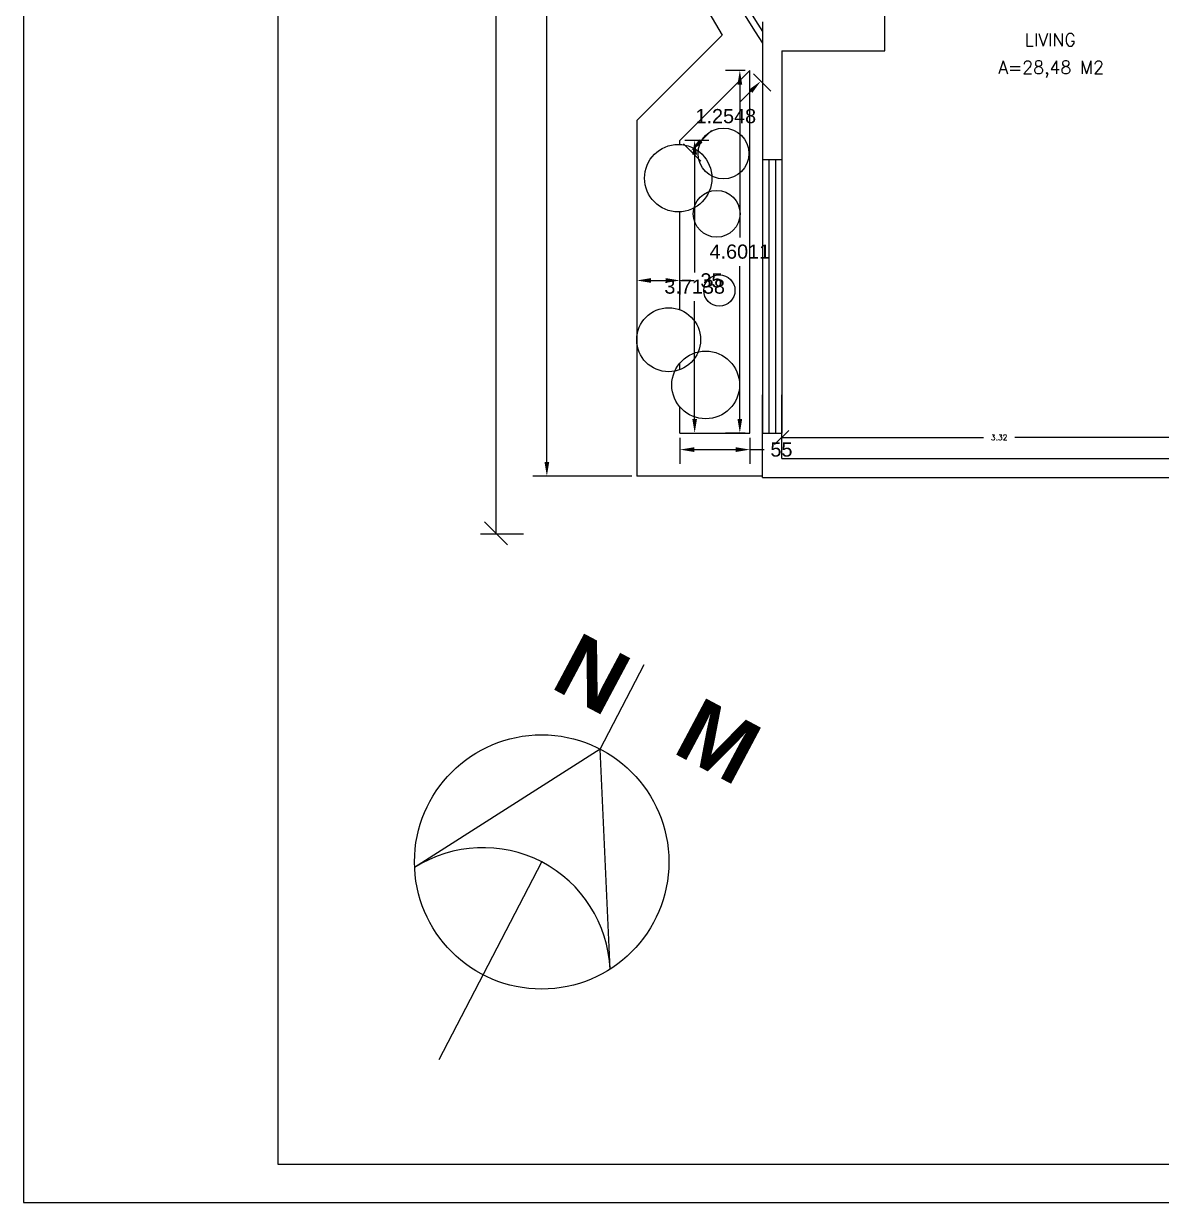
# Model space of a CAD drawing. Header units: millimetres. Extents: x 2200 to 2403, y 2380 to 2511.
# Drawn here: x 2200.79 to 2215.23, y 2382.13 to 2397.09 of the extents above; entities that cross this region are included whole.
import ezdxf

# ---------------------------------------------------------------- set-up
doc = ezdxf.new("R2010")
doc.units = ezdxf.units.MM
doc.styles.add('ROMAND', font='romand', dxfattribs={"height": 0.1})
doc.styles.add('ROMANS', font='ROMANS.shx', dxfattribs={"height": 0.07})
doc.styles.add('SANSSERIFBOLD', font='sasb____.pfb', dxfattribs={"height": 0.4})
doc.styles.get("Standard").update_dxf_attribs({"font": 'arial.ttf'})
doc.dimstyles.get("Standard").update_dxf_attribs({"dimtxt": 0.18, "dimasz": 0.18, "dimexe": 0.18, "dimexo": 0.0625, "dimgap": 0.09, "dimtad": 0, "dimtih": 1, "dimtoh": 1, "dimdec": 4, "dimzin": 0, "dimdsep": 46, "dimtxsty": 'Standard', "dimcen": 0.09, "dimadec": 0, "dimazin": 0, "dimtfac": 1, "dimtdec": 4, "dimtofl": 0, "dimtmove": 0, "dimatfit": 3, "dimfxl": 1, "dimtolj": 1, "dimtzin": 0, "dimarcsym": 0})

# ---------------------------------------------------------------- blocks, each defined once
blk = doc.blocks.new('*D613')
at = {"color": 0, "lineweight": -2, "transparency": 16777216}
for p, q in [((2209.183, 2395.606), (2209.487, 2395.606)), ((2209.307, 2395.426), (2209.307, 2393.931)), ((2209.307, 2392.072), (2209.307, 2393.567)), ((2209.183, 2391.892), (2209.487, 2391.892))]:
    blk.add_line(p, q, dxfattribs=at)
at = {"color": 0, "transparency": 16777216}
for points in [[(2209.277, 2395.426), (2209.337, 2395.426), (2209.307, 2395.606)], [(2209.277, 2392.072), (2209.337, 2392.072), (2209.307, 2391.892)]]:
    blk.add_solid(points, dxfattribs=at)
at = {"layer": 'DEFPOINTS', "color": 0, "transparency": 16777216}
for p in [(2209.121, 2395.606), (2209.307, 2395.606), (2209.121, 2391.892)]:
    blk.add_point(p, dxfattribs=at)
at = {"color": 0, "transparency": 16777216, "insert": (2209.307, 2393.749), "char_height": 0.18, "attachment_point": 5}
blk.add_mtext('\\A1;3.7138', dxfattribs=at)
blk = doc.blocks.new('*D614')
at = {"color": 0, "lineweight": -2, "transparency": 16777216}
for p, q in [((2209.946, 2396.493), (2209.7, 2396.493)), ((2209.88, 2396.313), (2209.88, 2394.375)), ((2209.88, 2392.072), (2209.88, 2394.011)), ((2209.946, 2391.892), (2209.7, 2391.892))]:
    blk.add_line(p, q, dxfattribs=at)
at = {"color": 0, "transparency": 16777216}
for points in [[(2209.85, 2396.313), (2209.91, 2396.313), (2209.88, 2396.493)], [(2209.85, 2392.072), (2209.91, 2392.072), (2209.88, 2391.892)]]:
    blk.add_solid(points, dxfattribs=at)
at = {"layer": 'DEFPOINTS', "color": 0, "transparency": 16777216}
for p in [(2210.008, 2396.493), (2209.88, 2391.892), (2210.008, 2391.892)]:
    blk.add_point(p, dxfattribs=at)
at = {"color": 0, "transparency": 16777216, "insert": (2209.88, 2394.193), "char_height": 0.18, "attachment_point": 5}
blk.add_mtext('\\A1;4.6011', dxfattribs=at)
blk = doc.blocks.new('*D615')
at = {"color": 0, "lineweight": -2, "transparency": 16777216}
for p, q in [((2209.121, 2391.83), (2209.121, 2391.502)), ((2210.008, 2391.83), (2210.008, 2391.502)), ((2209.301, 2391.682), (2209.828, 2391.682)), ((2210.008, 2391.682), (2210.188, 2391.682))]:
    blk.add_line(p, q, dxfattribs=at)
at = {"color": 0, "transparency": 16777216}
for points in [[(2209.301, 2391.712), (2209.301, 2391.652), (2209.121, 2391.682)], [(2209.828, 2391.712), (2209.828, 2391.652), (2210.008, 2391.682)]]:
    blk.add_solid(points, dxfattribs=at)
at = {"layer": 'DEFPOINTS', "color": 0, "transparency": 16777216}
for p in [(2209.121, 2391.892), (2210.008, 2391.892), (2210.008, 2391.682)]:
    blk.add_point(p, dxfattribs=at)
at = {"color": 0, "transparency": 16777216, "insert": (2210.408, 2391.682), "char_height": 0.18, "attachment_point": 5}
blk.add_mtext('\\A1;55', dxfattribs=at)
blk = doc.blocks.new('*D616')
at = {"color": 0, "lineweight": -2, "transparency": 16777216}
for p, q in [((2208.574, 2393.806), (2208.574, 2393.648)), ((2208.754, 2393.828), (2208.941, 2393.828)), ((2209.121, 2393.828), (2209.301, 2393.828)), ((2209.121, 2393.806), (2209.121, 2393.648))]:
    blk.add_line(p, q, dxfattribs=at)
at = {"color": 0, "transparency": 16777216}
for points in [[(2208.754, 2393.858), (2208.754, 2393.798), (2208.574, 2393.828)], [(2208.941, 2393.858), (2208.941, 2393.798), (2209.121, 2393.828)]]:
    blk.add_solid(points, dxfattribs=at)
at = {"layer": 'DEFPOINTS', "color": 0, "transparency": 16777216}
for p in [(2208.574, 2393.868), (2209.121, 2393.868), (2209.121, 2393.828)]:
    blk.add_point(p, dxfattribs=at)
at = {"color": 0, "transparency": 16777216, "insert": (2209.52, 2393.828), "char_height": 0.18, "attachment_point": 5}
blk.add_mtext('\\A1;35', dxfattribs=at)
blk = doc.blocks.new('*D617')
at = {"color": 0, "lineweight": -2, "transparency": 16777216}
for p, q in [((2210.052, 2396.449), (2210.272, 2396.229)), ((2210.018, 2396.229), (2209.883, 2396.094)), ((2209.385, 2395.596), (2209.52, 2395.731)), ((2209.165, 2395.562), (2209.385, 2395.341))]:
    blk.add_line(p, q, dxfattribs=at)
at = {"color": 0, "transparency": 16777216}
for points in [[(2209.997, 2396.25), (2210.039, 2396.208), (2210.145, 2396.356)], [(2209.364, 2395.617), (2209.406, 2395.575), (2209.258, 2395.469)]]:
    blk.add_solid(points, dxfattribs=at)
at = {"layer": 'DEFPOINTS', "color": 0, "transparency": 16777216}
for p in [(2210.008, 2396.493), (2210.145, 2396.356), (2209.121, 2395.606)]:
    blk.add_point(p, dxfattribs=at)
at = {"color": 0, "transparency": 16777216, "insert": (2209.702, 2395.912), "char_height": 0.18, "attachment_point": 5}
blk.add_mtext('\\A1;1.2548', dxfattribs=at)
blk = doc.blocks.new('*D618')
at = {"color": 0, "lineweight": -2, "transparency": 16777216}
for p, q in [((2208.512, 2413.076), (2207.252, 2413.076)), ((2207.432, 2412.896), (2207.432, 2402.409)), ((2207.432, 2391.526), (2207.432, 2402.013)), ((2208.512, 2391.346), (2207.252, 2391.346))]:
    blk.add_line(p, q, dxfattribs=at)
at = {"color": 0, "transparency": 16777216}
for points in [[(2207.402, 2412.896), (2207.462, 2412.896), (2207.432, 2413.076)], [(2207.402, 2391.526), (2207.462, 2391.526), (2207.432, 2391.346)]]:
    blk.add_solid(points, dxfattribs=at)
at = {"layer": 'DEFPOINTS', "color": 0, "transparency": 16777216}
for p in [(2208.574, 2413.076), (2207.432, 2391.346), (2208.574, 2391.346)]:
    blk.add_point(p, dxfattribs=at)
at = {"color": 0, "transparency": 16777216, "insert": (2207.432, 2402.211), "char_height": 0.18, "attachment_point": 5}
blk.add_mtext('\\A1;13,28', dxfattribs=at)
blk = doc.blocks.new('*D637')
at = {"color": 1, "lineweight": -2, "transparency": 16777216}
for p, q in [((2210.411, 2391.632), (2210.411, 2392.016)), ((2215.929, 2391.632), (2215.929, 2392.016)), ((2210.321, 2391.746), (2210.501, 2391.926)), ((2210.411, 2391.836), (2212.973, 2391.836)), ((2215.929, 2391.836), (2213.367, 2391.836)), ((2215.839, 2391.746), (2216.019, 2391.926))]:
    blk.add_line(p, q, dxfattribs=at)
at = {"layer": 'DEFPOINTS', "color": 0, "transparency": 16777216}
for p in [(2215.929, 2391.836), (2210.411, 2391.569), (2215.929, 2391.569)]:
    blk.add_point(p, dxfattribs=at)
at = {"color": 1, "transparency": 16777216, "insert": (2213.17, 2391.836), "char_height": 0.07, "attachment_point": 5, "style": 'ROMANS'}
blk.add_mtext('\\A1;3.32', dxfattribs=at)

msp = doc.modelspace()

# ---------------------------------------------------------------- linework, layer by layer
at = {"color": 1}
for p, q in [((2200.79354, 2416.0101), (2200.79354, 2382.13102)), ((2210.25008, 2395.36069), (2210.25008, 2391.89211)), ((2210.33075, 2395.36069), (2210.33075, 2391.89211)), ((2206.58951, 2390.61339), (2207.13641, 2390.61339)), ((2200.79354, 2382.13102), (2250.96684, 2382.13102))]:
    msp.add_line(p, q, dxfattribs=at)
for p, q in [((2204.02012, 2415.52611), (2204.02012, 2382.61501)), ((2211.71817, 2396.74005), (2211.71817, 2397.33697)), ((2210.16942, 2397.1111), (2210.16942, 2395.36069)), ((2210.41141, 2396.74005), (2210.41141, 2395.36069)), ((2210.41141, 2396.74005), (2211.71817, 2396.74005)), ((2210.16942, 2395.36069), (2210.41141, 2395.36069)), ((2210.16942, 2391.32746), (2210.16942, 2392.3761)), ((2210.41141, 2391.56946), (2210.41141, 2392.3761)), ((2210.16942, 2391.89211), (2210.41141, 2391.89211)), ((2210.41141, 2391.56946), (2215.92886, 2391.56946)), ((2210.16942, 2391.32746), (2216.55652, 2391.32746)), ((2204.02012, 2382.61501), (2250.48285, 2382.61501))]:
    msp.add_line(p, q)
at = {"color": 1, "linetype": 'ByBlock'}
for p, q in [((2206.78769, 2390.61983), (2206.78769, 2401.70053)), ((2206.93289, 2390.47463), (2206.64249, 2390.76502))]:
    msp.add_line(p, q, dxfattribs=at)
at = {"color": 3}
for p, q in [((2209.6559, 2396.93955), (2208.57447, 2395.85812)), ((2210.00809, 2396.4932), (2209.12078, 2395.60589)), ((2210.00809, 2391.89211), (2210.00809, 2396.4932)), ((2208.57447, 2395.85812), (2208.57447, 2391.34581)), ((2209.12078, 2395.55329), (2209.12078, 2395.60589)), ((2209.12078, 2393.45505), (2209.12078, 2394.69914)), ((2209.12078, 2392.69658), (2209.12078, 2392.78193)), ((2209.12078, 2391.89211), (2209.12078, 2392.22286)), ((2209.12078, 2391.89211), (2210.00809, 2391.89211)), ((2210.16942, 2391.34581), (2208.57447, 2391.34581))]:
    msp.add_line(p, q, dxfattribs=at)
at = {"color": 2}
for p, q in [((2210.16942, 2395.36069), (2210.16942, 2391.89211)), ((2210.41141, 2395.36069), (2210.41141, 2391.89211)), ((2208.10967, 2387.88226), (2208.66724, 2388.95609)), ((2208.10967, 2387.88226), (2205.75455, 2386.37841)), ((2208.23448, 2385.09075), (2208.10967, 2387.88226)), ((2206.06522, 2383.94485), (2207.36623, 2386.45047))]:
    msp.add_line(p, q, dxfattribs=at)
at = {"color": 1}
for centre, radius in [((2209.67279, 2395.43898), 0.32329), ((2209.09899, 2395.12621), 0.42763), ((2209.58585, 2394.67443), 0.29695), ((2209.62062, 2393.70136), 0.1982), ((2208.97727, 2393.07581), 0.40548), ((2209.44675, 2392.5024), 0.42941)]:
    msp.add_circle(centre, radius, dxfattribs=at)
at = {"color": 2}
msp.add_circle((2207.36623, 2386.45047), 1.61329, dxfattribs=at)
at = {"color": 3}
msp.add_arc((2218.18746, 2402.1607), 10.00239, 180.987907, 211.465816, dxfattribs=at)
at = {"color": 2}
for centre, radius, start, end in [((2218.05991, 2402.16348), 9.51841, 180.987907, 214.006671), ((2218.05991, 2402.16348), 9.43774, 180.987907, 213.273867), ((2206.6228, 2385.01869), 1.61329, 2.56, 122.56)]:
    msp.add_arc(centre, radius, start, end, dxfattribs=at)
at = {"layer": 'DEFPOINTS', "color": 0, "linetype": 'ByBlock'}
for p in [(2208.57447, 2391.34581), (2208.57447, 2390.61983), (2208.57447, 2390.61983)]:
    msp.add_point(p, dxfattribs=at)

# ---------------------------------------------------------------- texts
at = {"color": 1, "style": 'ROMAND'}
for s, p in [('LIVING', (2213.49279, 2396.80135)), ('A=28,48 M2', (2213.15905, 2396.45146))]:
    msp.add_text(s, height=0.161329, dxfattribs=at).set_placement(p)
at = {"color": 3, "style": 'SANSSERIFBOLD'}
msp.add_text('N   M', height=0.806645, rotation=332, dxfattribs=at).set_placement((2207.45919, 2388.67035))

# ---------------------------------------------------------------- dimensions: what is measured, and where the dimension line sits
dim = msp.add_aligned_dim(p1=(2208.57447, 2413.07642), p2=(2208.57447, 2391.34581), distance=-1.14269, text='13,28', dimstyle='Standard')
dim.commit()
dim.dimension.update_dxf_attribs({"geometry": '*D618', "text_midpoint": (2207.43178, 2402.21112)})
at = {"color": 1}
for p1, p2, distance, picture, middle in [((2209.12078, 2395.60589), (2210.00809, 2396.4932), -0.19392, '*D617', (2209.70155, 2395.91242)), ((2210.00809, 2396.4932), (2210.00809, 2391.89211), -0.12843, '*D614', (2209.87966, 2394.19266)), ((2209.12078, 2391.89211), (2209.12078, 2395.60589), -0.18637, '*D613', (2209.30714, 2393.749))]:
    dim = msp.add_aligned_dim(p1=p1, p2=p2, distance=distance, dimstyle='Standard', dxfattribs=at)
    dim.commit()
    dim.dimension.update_dxf_attribs({"geometry": picture, "text_midpoint": middle})
for p1, p2, distance, text, picture, middle in [((2208.57447, 2393.86831), (2209.12078, 2393.86831), -0.03992, '35', '*D616', (2209.52031, 2393.82839)), ((2209.12078, 2391.89211), (2210.00809, 2391.89211), -0.20986, '55', '*D615', (2210.40768, 2391.68225))]:
    dim = msp.add_aligned_dim(p1=p1, p2=p2, distance=distance, text=text, dimstyle='Standard', dxfattribs=at)
    dim.commit()
    dim.dimension.update_dxf_attribs({"geometry": picture, "text_midpoint": middle})
dim = msp.add_linear_dim(base=(2215.92886, 2391.83566), p1=(2210.41141, 2391.56946), p2=(2215.92886, 2391.56946), text='3.32', dimstyle='Standard', override={"dimasz": 0, "dimtih": 0, "dimtoh": 0, "dimdec": 2, "dimtxsty": 'ROMANS', "dimtsz": 0.09, "dimclrd": 1, "dimclre": 1, "dimclrt": 1, "dimtdec": 2, "dimtix": 1, "dimtmove": 2})
dim.commit()
dim.dimension.update_dxf_attribs({"geometry": '*D637', "text_midpoint": (2213.17013, 2391.83566)})

doc.saveas('drawing.dxf')
